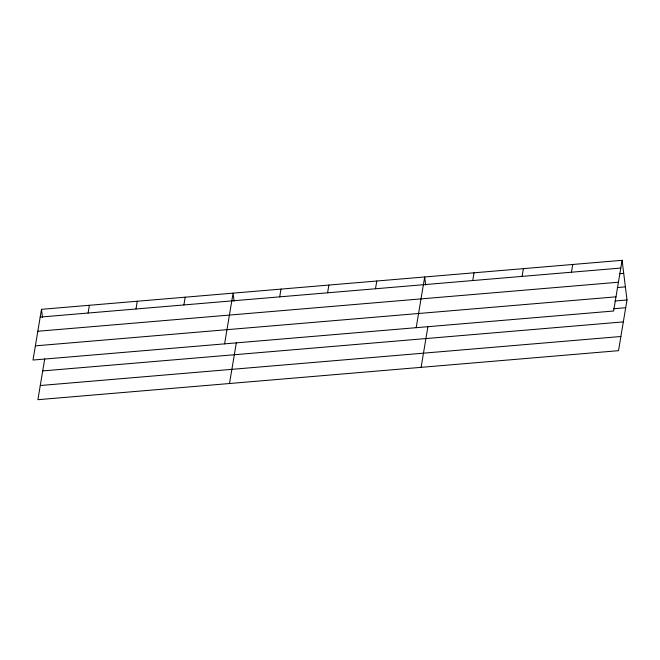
<?xml version="1.0" encoding="UTF-8"?>
<svg xmlns="http://www.w3.org/2000/svg" width="660" height="660" viewBox="0 0 660 660"><rect width="100%" height="100%" fill="white"/><g stroke="black" fill="none" stroke-linecap="round" stroke-linejoin="round"><path stroke-width="0.99" d="M41.489 309.325L33 360.038L613.61 311.009L622.099 260.304L41.489 309.325L42.479 317.377M44.748 358.768L37.9 399.696L618.511 350.674L627 299.962L622.099 260.304M88.085 313.03L89.389 305.283M135.993 308.987L137.288 301.24M183.892 304.945L185.188 297.19M224.598 343.86L233.087 293.147L234.085 301.199M229.507 383.518L236.354 342.589M279.691 296.851L280.987 289.105M327.591 292.809L328.886 285.054M375.49 288.766L376.786 281.012M416.204 327.682L424.693 276.969L425.683 285.021M421.105 367.339L427.952 326.411M472.741 280.549L474.045 272.803M522.093 276.383L523.396 268.637M571.453 272.217L572.748 264.47M40.186 317.08L620.804 268.051M619.69 273.727L623.716 273.388M37.818 331.254L618.428 282.224M617.323 287.554L625.383 286.877M35.376 345.856L615.986 296.835M614.914 300.985L627 299.962M613.618 308.74L625.705 307.717M42.718 370.92L623.329 321.89M40.276 385.522L620.887 336.501"/></g></svg>
